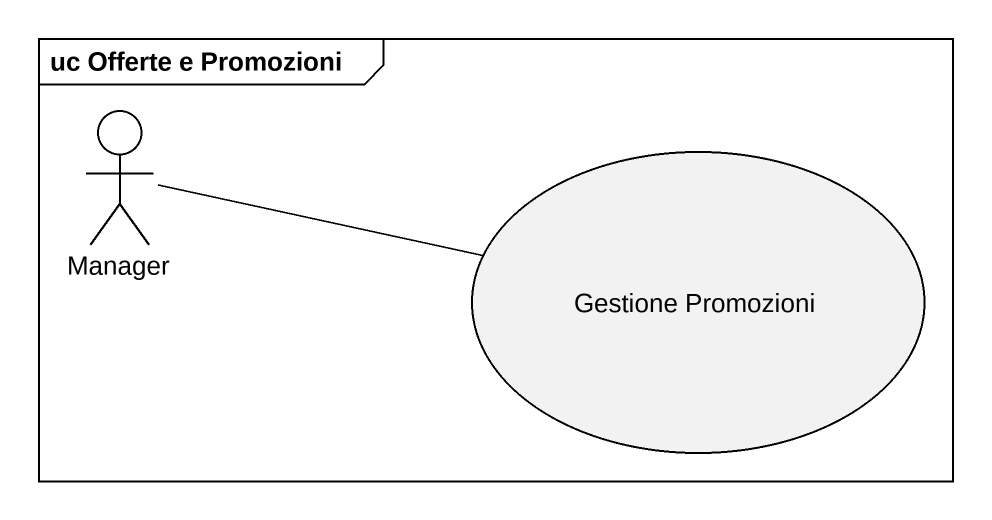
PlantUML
@startuml
mainframe uc Offerte e Promozioni
actor Manager
usecase "Gestione Promozioni" as Gestione_Promozioni
Manager -right- Gestione_Promozioni
@enduml
